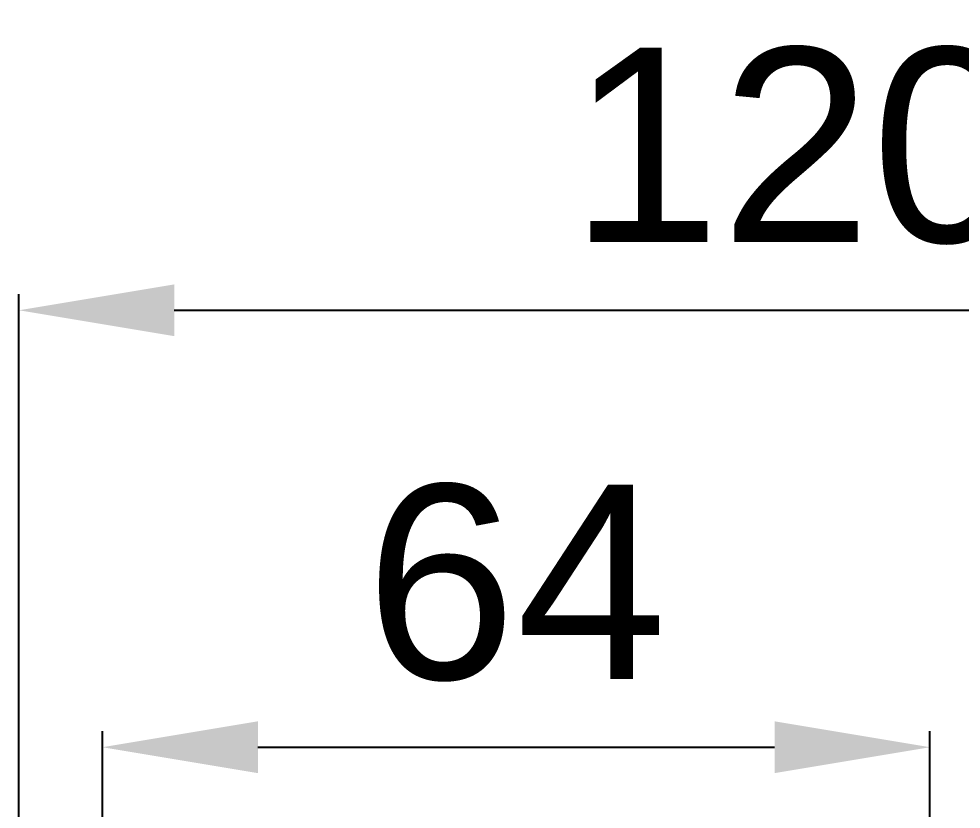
# Model space of a CAD drawing. Header units: millimetres. Extents: x 2411 to 3461, y 1233 to 2718.
# Drawn here: x 2596.6 to 2669.3, y 2231.4 to 2292.4 of the extents above; entities that cross this region are included whole.
import ezdxf

# ---------------------------------------------------------------- set-up
doc = ezdxf.new("R2010")
doc.units = ezdxf.units.MM
doc.layers.add('DIM2', color=3, linetype='Continuous')
doc.styles.get("Standard").update_dxf_attribs({"font": 'arial.ttf'})
doc.dimstyles.new('ISO-25', dxfattribs={"dimtxt": 2.5, "dimasz": 2.5, "dimexe": 1.25, "dimexo": 0.625, "dimtad": 1, "dimtxsty": 'Standard', "dimcen": 2.5, "dimadec": 0, "dimazin": 0, "dimtfac": 1, "dimtmove": 0, "dimatfit": 3, "dimfxl": 1, "dimarcsym": 0})

# ---------------------------------------------------------------- blocks, each defined once
blk = doc.blocks.new('*D34')
at = {"layer": 'Defpoints', "color": 0, "transparency": 16777216}
for p in [(2716.589, 2269.894), (2596.589, 2207.11), (2716.589, 2207.11)]:
    blk.add_point(p, dxfattribs=at)
at = {"layer": 'DIM2', "color": 0, "lineweight": -2, "transparency": 16777216}
for p, q in [((2596.589, 2207.735), (2596.589, 2271.144)), ((2716.589, 2207.735), (2716.589, 2271.144)), ((2608.589, 2269.894), (2704.589, 2269.894))]:
    blk.add_line(p, q, dxfattribs=at)
at = {"layer": 'DIM2', "color": 0, "transparency": 16777216}
for points in [[(2608.589, 2271.894), (2608.589, 2267.894), (2596.589, 2269.894)], [(2704.589, 2271.894), (2704.589, 2267.894), (2716.589, 2269.894)]]:
    blk.add_solid(points, dxfattribs=at)
at = {"layer": 'DIM2', "color": 0, "transparency": 16777216, "insert": (2656.589, 2282.553), "char_height": 15, "attachment_point": 5}
blk.add_mtext('120', dxfattribs=at)
blk = doc.blocks.new('*D35')
at = {"layer": 'Defpoints', "color": 0, "transparency": 16777216}
for p in [(2666.93, 2236.157), (2603.043, 2164.063), (2666.93, 2164.063)]:
    blk.add_point(p, dxfattribs=at)
at = {"layer": 'DIM2', "color": 0, "lineweight": -2, "transparency": 16777216}
for p, q in [((2603.043, 2164.688), (2603.043, 2237.407)), ((2666.93, 2164.688), (2666.93, 2237.407)), ((2615.043, 2236.157), (2654.93, 2236.157))]:
    blk.add_line(p, q, dxfattribs=at)
at = {"layer": 'DIM2', "color": 0, "transparency": 16777216}
for points in [[(2615.043, 2238.157), (2615.043, 2234.157), (2603.043, 2236.157)], [(2654.93, 2238.157), (2654.93, 2234.157), (2666.93, 2236.157)]]:
    blk.add_solid(points, dxfattribs=at)
at = {"layer": 'DIM2', "color": 0, "transparency": 16777216, "insert": (2634.986, 2248.816), "char_height": 15, "attachment_point": 5}
blk.add_mtext('64', dxfattribs=at)

msp = doc.modelspace()

# ---------------------------------------------------------------- dimensions: what is measured, and where the dimension line sits
at = {"layer": 'DIM2', "color": 3}
dim = msp.add_linear_dim(base=(2716.589, 2269.894), p1=(2596.589, 2207.11), p2=(2716.589, 2207.11), dimstyle='ISO-25', override={"dimtxt": 15, "dimasz": 12, "dimgap": 5, "dimdec": 0, "dimtix": 0, "dimtmove": 0}, dxfattribs=at)
dim.commit()
dim.dimension.update_dxf_attribs({"geometry": '*D34', "text_midpoint": (2656.589, 2269.894), "dimtype": 160})
dim = msp.add_linear_dim(base=(2666.93, 2236.157), p1=(2603.043, 2164.063), p2=(2666.93, 2164.063), dimstyle='ISO-25', override={"dimtxt": 15, "dimasz": 12, "dimgap": 5, "dimdec": 0, "dimtix": 0, "dimtmove": 0}, dxfattribs=at)
dim.commit()
dim.dimension.update_dxf_attribs({"geometry": '*D35', "text_midpoint": (2634.986, 2248.816)})

doc.saveas('drawing.dxf')
